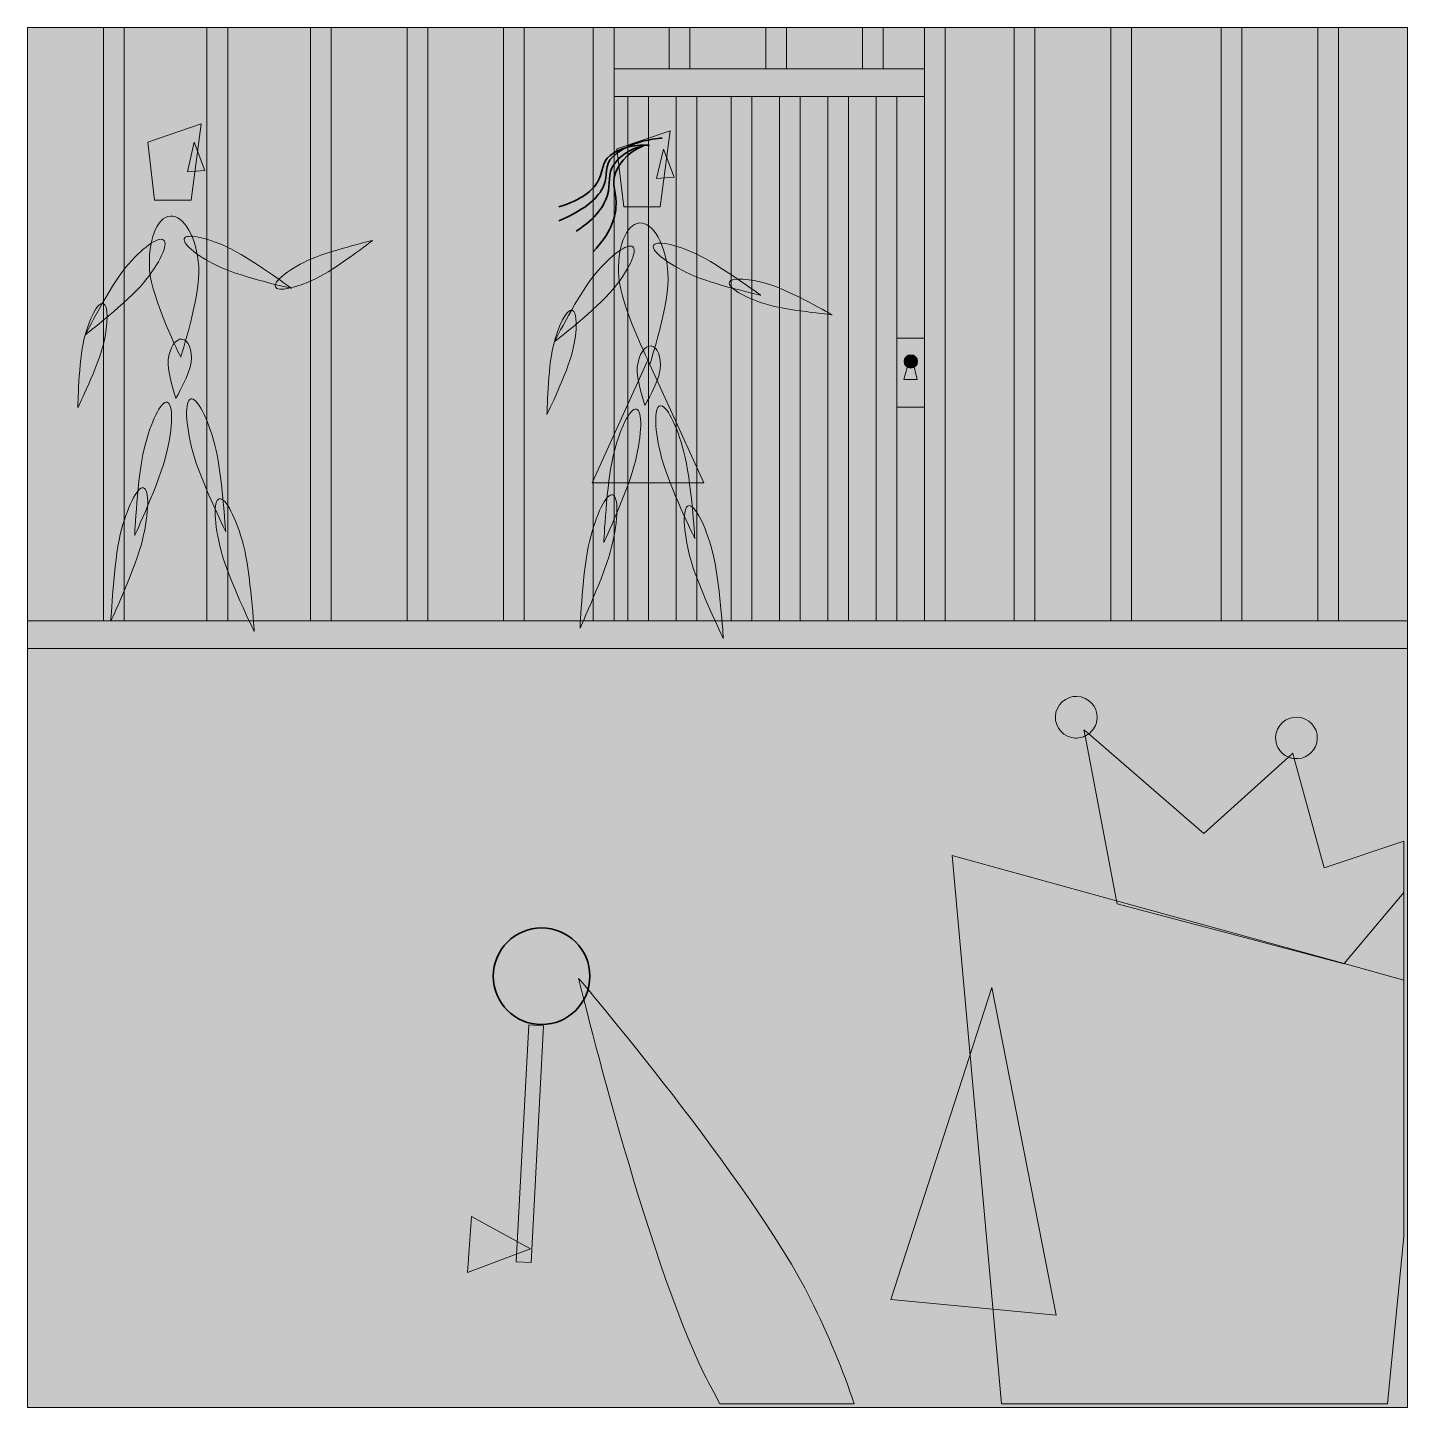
# Model space of a CAD drawing. Extents: x 0 to 200, y -200 to 0.
import ezdxf

# ---------------------------------------------------------------- set-up
doc = ezdxf.new("R2010")
doc.units = 0
doc.header["$MEASUREMENT"] = 0
doc.layers.add('Layer 1', color=7, linetype='Continuous', lineweight=0)

# ---------------------------------------------------------------- blocks, each defined once
blk = doc.blocks.new('Block_0')
at = {"layer": 'Layer 1'}
for points in [[(91.69, -26), (86.4, -26), (85.43, -17.59), (93.14, -14.96)], [(92.15, -17.6), (91.16, -21.89), (93.71, -21.69)], [(89.92, -48.19), (81.84, -66), (98, -66)]]:
    blk.add_lwpolyline(points, close=True, dxfattribs=at)
at = {"layer": 'Layer 1', "color": 7, "lineweight": 35, "true_color": 0xffffff}
for points in [[(92, -16), (91.43, -16.04), (87.32, -16.35), (84.86, -18.67), (83.38, -20.05), (84.31, -21.27), (83.43, -23.11), (82.81, -24.4), (81.27, -26.21), (77, -28)], [(90.16, -17.09), (89.73, -17.04), (86.64, -16.76), (84.42, -18.54), (83.09, -19.6), (83.57, -20.85), (82.6, -22.41), (81.91, -23.51), (80.47, -24.95), (77, -26)], [(90, -17), (89.6, -17.04), (86.73, -17.36), (85, -19.78), (83.97, -21.22), (84.62, -22.49), (84, -24.41), (83.56, -25.76), (82.49, -27.63), (79.5, -29.5)], [(89.49, -17.06), (89.11, -17.19), (86.37, -18.12), (85.22, -21.03), (84.53, -22.77), (85.45, -23.97), (85.27, -26.13), (85.15, -27.64), (84.52, -29.85), (82.01, -32.44)]]:
    blk.add_open_spline(points, degree=3, knots=[0, 0, 0, 0, 1, 1, 1, 2, 2, 2, 3, 3, 3, 3], dxfattribs=at)
at = {"layer": 'Layer 1'}
for points in [[(85.69, -36.16), (85.38, -31.97), (86.73, -28.47), (88.7, -28.32), (90.67, -28.18), (92.51, -31.45), (92.82, -35.64), (93.12, -39.82), (90.19, -48.77), (90.19, -48.77), (90.19, -48.77), (85.99, -40.34), (85.69, -36.16)], [(82.2, -35.79), (84.52, -32.98), (86.99, -31.19), (87.72, -31.79), (88.45, -32.39), (87.15, -35.15), (84.83, -37.96), (82.51, -40.77), (76.38, -45.52), (76.38, -45.52), (76.38, -45.52), (79.88, -38.6), (82.2, -35.79)], [(96.92, -32.81), (93.73, -31.34), (90.95, -30.81), (90.7, -31.62), (90.46, -32.43), (92.83, -34.28), (96.02, -35.75), (99.2, -37.22), (106.26, -38.8), (106.26, -38.8), (106.26, -38.8), (100.1, -34.27), (96.92, -32.81)], [(107.71, -37.29), (104.67, -36.33), (101.99, -36.16), (101.73, -36.91), (101.46, -37.65), (103.72, -39.04), (106.76, -40.01), (109.81, -40.97), (116.61, -41.62), (116.61, -41.62), (116.61, -41.62), (110.76, -38.26), (107.71, -37.29)], [(76.17, -46.23), (76.92, -43.14), (78.15, -40.79), (78.93, -40.98), (79.71, -41.17), (79.73, -43.82), (78.99, -46.91), (78.24, -50), (75.28, -56.07), (75.28, -56.07), (75.28, -56.07), (75.42, -49.31), (76.17, -46.23)], [(88.38, -49.16), (88.57, -47.4), (89.46, -46.05), (90.38, -46.15), (91.3, -46.25), (91.89, -47.75), (91.71, -49.51), (91.52, -51.26), (89.48, -54.74), (89.48, -54.74), (89.48, -54.74), (88.2, -50.91), (88.38, -49.16)], [(84.89, -62.07), (85.85, -58.11), (87.35, -55.08), (88.24, -55.3), (89.13, -55.52), (89.07, -58.9), (88.1, -62.85), (87.14, -66.81), (83.52, -74.64), (83.52, -74.64), (83.52, -74.64), (83.92, -66.02), (84.89, -62.07)], [(91.9, -62.37), (90.87, -58.43), (90.76, -55.05), (91.65, -54.81), (92.54, -54.58), (94.11, -57.58), (95.14, -61.52), (96.18, -65.46), (96.71, -74.06), (96.71, -74.06), (96.71, -74.06), (92.94, -66.31), (91.9, -62.37)], [(81.44, -74.48), (82.4, -70.53), (83.91, -67.5), (84.79, -67.71), (85.68, -67.93), (85.62, -71.31), (84.65, -75.27), (83.69, -79.22), (80.07, -87.05), (80.07, -87.05), (80.07, -87.05), (80.47, -78.44), (81.44, -74.48)], [(96.04, -76.85), (95.01, -72.92), (94.89, -69.53), (95.79, -69.3), (96.68, -69.06), (98.25, -72.07), (99.28, -76), (100.32, -79.94), (100.85, -88.55), (100.85, -88.55), (100.85, -88.55), (97.08, -80.79), (96.04, -76.85)]]:
    blk.add_open_spline(points, degree=3, knots=[0, 0, 0, 0, 1, 1, 1, 2, 2, 2, 3, 3, 3, 4, 4, 4, 4], dxfattribs=at)
blk = doc.blocks.new('Block_1')
at = {"layer": 'Layer 1'}
for points in [[(23.69, -25), (18.4, -25), (17.43, -16.59), (25.14, -13.96)], [(24.15, -16.6), (23.16, -20.89), (25.71, -20.69)]]:
    blk.add_lwpolyline(points, close=True, dxfattribs=at)
for points in [[(17.69, -35.16), (17.38, -30.97), (18.73, -27.47), (20.7, -27.32), (22.67, -27.18), (24.51, -30.45), (24.82, -34.64), (25.12, -38.82), (22.19, -47.77), (22.19, -47.77), (22.19, -47.77), (17.99, -39.34), (17.69, -35.16)], [(28.92, -31.81), (25.73, -30.34), (22.95, -29.81), (22.7, -30.62), (22.46, -31.43), (24.83, -33.28), (28.02, -34.75), (31.2, -36.22), (38.26, -37.8), (38.26, -37.8), (38.26, -37.8), (32.1, -33.27), (28.92, -31.81)], [(14.2, -34.79), (16.52, -31.98), (18.99, -30.19), (19.72, -30.79), (20.45, -31.39), (19.15, -34.15), (16.83, -36.96), (14.51, -39.77), (8.38, -44.52), (8.38, -44.52), (8.38, -44.52), (11.88, -37.6), (14.2, -34.79)], [(40.55, -33.78), (37.67, -35.15), (35.59, -36.85), (35.91, -37.58), (36.23, -38.31), (38.82, -37.78), (41.71, -36.41), (44.59, -35.03), (50, -30.86), (50, -30.86), (50, -30.86), (43.43, -32.4), (40.55, -33.78)], [(8.17, -45.23), (8.92, -42.14), (10.15, -39.79), (10.93, -39.98), (11.71, -40.17), (11.73, -42.82), (10.99, -45.91), (10.24, -49), (7.28, -55.07), (7.28, -55.07), (7.28, -55.07), (7.42, -48.31), (8.17, -45.23)], [(20.38, -48.16), (20.57, -46.4), (21.46, -45.05), (22.38, -45.15), (23.3, -45.25), (23.89, -46.75), (23.71, -48.51), (23.52, -50.26), (21.48, -53.74), (21.48, -53.74), (21.48, -53.74), (20.2, -49.91), (20.38, -48.16)], [(23.9, -61.37), (22.87, -57.43), (22.76, -54.05), (23.65, -53.81), (24.54, -53.58), (26.11, -56.58), (27.14, -60.52), (28.18, -64.46), (28.71, -73.06), (28.71, -73.06), (28.71, -73.06), (24.94, -65.31), (23.9, -61.37)], [(16.89, -61.07), (17.85, -57.11), (19.35, -54.08), (20.24, -54.3), (21.13, -54.52), (21.07, -57.9), (20.1, -61.85), (19.14, -65.81), (15.52, -73.64), (15.52, -73.64), (15.52, -73.64), (15.92, -65.02), (16.89, -61.07)], [(13.44, -73.48), (14.4, -69.53), (15.91, -66.5), (16.79, -66.71), (17.68, -66.93), (17.62, -70.31), (16.65, -74.27), (15.69, -78.22), (12.07, -86.05), (12.07, -86.05), (12.07, -86.05), (12.47, -77.44), (13.44, -73.48)], [(28.04, -75.85), (27.01, -71.92), (26.89, -68.53), (27.79, -68.3), (28.68, -68.06), (30.25, -71.07), (31.28, -75), (32.32, -78.94), (32.85, -87.55), (32.85, -87.55), (32.85, -87.55), (29.08, -79.79), (28.04, -75.85)]]:
    blk.add_open_spline(points, degree=3, knots=[0, 0, 0, 0, 1, 1, 1, 2, 2, 2, 3, 3, 3, 4, 4, 4, 4], dxfattribs=at)
blk = doc.blocks.new('Block_2')
at = {"layer": 'Layer 1', "true_color": 0x000000, "transparency": 33554687}
h = blk.add_hatch(color=18, dxfattribs=at)
h.dxf.hatch_style = 2
edge = h.paths.add_edge_path()
edge.add_arc((128.02, -48.39), 0.977, 0, 360)
h = blk.add_hatch(color=18, dxfattribs=at)
h.dxf.hatch_style = 2
h.paths.add_polyline_path([(128.95, -51), (127, -51), (127.72, -48.41), (128.33, -48.41)])
at = {"layer": 'Layer 1'}
blk.add_lwpolyline([(128.95, -51), (127, -51), (127.72, -48.41), (128.33, -48.41)], close=True, dxfattribs=at)
blk.add_circle((128.02, -48.39), 0.977, dxfattribs=at)

msp = doc.modelspace()

# ---------------------------------------------------------------- hatches: boundary and pattern name
at = {"layer": 'Layer 1', "true_color": 0x000000, "transparency": 33554687}
h = msp.add_hatch(color=18, dxfattribs=at)
h.dxf.hatch_style = 2
h.paths.add_polyline_path([(200, -200), (0, -200), (0, 0), (200, 0)])
at = {"layer": 'Layer 1', "true_color": 0x666666, "transparency": 33554687}
h = msp.add_hatch(color=251, dxfattribs=at)
h.dxf.hatch_style = 2
h.paths.add_polyline_path([(11, -86), (11, 0), (14, 0), (14, -86)])
h = msp.add_hatch(color=251, dxfattribs=at)
h.dxf.hatch_style = 2
h.paths.add_polyline_path([(26, -86), (26, 0), (29, 0), (29, -86)])
h = msp.add_hatch(color=251, dxfattribs=at)
h.dxf.hatch_style = 2
h.paths.add_polyline_path([(41, -86), (41, 0), (44, 0), (44, -86)])
h = msp.add_hatch(color=251, dxfattribs=at)
h.dxf.hatch_style = 2
h.paths.add_polyline_path([(55, -86), (55, 0), (58, 0), (58, -86)])
h = msp.add_hatch(color=251, dxfattribs=at)
h.dxf.hatch_style = 2
h.paths.add_polyline_path([(69, -86), (69, 0), (72, 0), (72, -86)])
h = msp.add_hatch(color=251, dxfattribs=at)
h.dxf.hatch_style = 2
h.paths.add_polyline_path([(82, -86), (82, 0), (85, 0), (85, -86)])
h = msp.add_hatch(color=251, dxfattribs=at)
h.dxf.hatch_style = 2
h.paths.add_polyline_path([(130, -86), (130, 0), (133, 0), (133, -86)])
h = msp.add_hatch(color=251, dxfattribs=at)
h.dxf.hatch_style = 2
h.paths.add_polyline_path([(143, -86), (143, 0), (146, 0), (146, -86)])
h = msp.add_hatch(color=251, dxfattribs=at)
h.dxf.hatch_style = 2
h.paths.add_polyline_path([(157, -86), (157, 0), (160, 0), (160, -86)])
h = msp.add_hatch(color=251, dxfattribs=at)
h.dxf.hatch_style = 2
h.paths.add_polyline_path([(173, -86), (173, 0), (176, 0), (176, -86)])
h = msp.add_hatch(color=251, dxfattribs=at)
h.dxf.hatch_style = 2
h.paths.add_polyline_path([(187, -86), (187, 0), (190, 0), (190, -86)])
h = msp.add_hatch(color=251, dxfattribs=at)
h.dxf.hatch_style = 2
h.paths.add_polyline_path([(93, -6), (93, 0), (96, 0), (96, -6)])
h = msp.add_hatch(color=251, dxfattribs=at)
h.dxf.hatch_style = 2
h.paths.add_polyline_path([(107, -6), (107, 0), (110, 0), (110, -6)])
h = msp.add_hatch(color=251, dxfattribs=at)
h.dxf.hatch_style = 2
h.paths.add_polyline_path([(121, -6), (121, 0), (124, 0), (124, -6)])
h = msp.add_hatch(color=251, dxfattribs=at)
h.dxf.hatch_style = 2
h.paths.add_polyline_path([(130, -10), (85, -10), (85, -6), (130, -6)])
h = msp.add_hatch(color=251, dxfattribs=at)
h.dxf.hatch_style = 2
h.paths.add_polyline_path([(87, -86), (87, -10), (90, -10), (90, -86)])
h = msp.add_hatch(color=251, dxfattribs=at)
h.dxf.hatch_style = 2
h.paths.add_polyline_path([(94, -86), (94, -10), (97, -10), (97, -86)])
h = msp.add_hatch(color=251, dxfattribs=at)
h.dxf.hatch_style = 2
h.paths.add_polyline_path([(102, -86), (102, -10), (105, -10), (105, -86)])
h = msp.add_hatch(color=251, dxfattribs=at)
h.dxf.hatch_style = 2
h.paths.add_polyline_path([(109, -86), (109, -10), (112, -10), (112, -86)])
h = msp.add_hatch(color=251, dxfattribs=at)
h.dxf.hatch_style = 2
h.paths.add_polyline_path([(116, -86), (116, -10), (119, -10), (119, -86)])
h = msp.add_hatch(color=251, dxfattribs=at)
h.dxf.hatch_style = 2
h.paths.add_polyline_path([(123, -86), (123, -10), (126, -10), (126, -86)])
h = msp.add_hatch(color=251, dxfattribs=at)
h.dxf.hatch_style = 2
h.paths.add_polyline_path([(126, -55), (126, -45), (130, -45), (130, -55)])
h = msp.add_hatch(color=251, dxfattribs=at)
h.dxf.hatch_style = 2
h.paths.add_polyline_path([(200, -90), (0, -90), (0, -86), (200, -86)])
at = {"layer": 'Layer 1', "true_color": 0xffff00, "transparency": 33554687}
h = msp.add_hatch(color=2, dxfattribs=at)
h.dxf.hatch_style = 2
h.paths.add_polyline_path([(74.8, -144.68), (73, -179), (70.84, -178.89), (72.64, -144.57)])
h = msp.add_hatch(color=2, dxfattribs=at)
h.dxf.hatch_style = 2
h.paths.add_polyline_path([(72.9, -177.01), (64.33, -172.32), (63.76, -180.46)])

# ---------------------------------------------------------------- linework, layer by layer
at = {"layer": 'Layer 1'}
for points in [[(200, -200), (0, -200), (0, 0), (200, 0)], [(11, -86), (11, 0), (14, 0), (14, -86)], [(26, -86), (26, 0), (29, 0), (29, -86)], [(41, -86), (41, 0), (44, 0), (44, -86)], [(55, -86), (55, 0), (58, 0), (58, -86)], [(69, -86), (69, 0), (72, 0), (72, -86)], [(82, -86), (82, 0), (85, 0), (85, -86)], [(130, -86), (130, 0), (133, 0), (133, -86)], [(143, -86), (143, 0), (146, 0), (146, -86)], [(157, -86), (157, 0), (160, 0), (160, -86)], [(173, -86), (173, 0), (176, 0), (176, -86)], [(187, -86), (187, 0), (190, 0), (190, -86)], [(93, -6), (93, 0), (96, 0), (96, -6)], [(107, -6), (107, 0), (110, 0), (110, -6)], [(121, -6), (121, 0), (124, 0), (124, -6)], [(130, -10), (85, -10), (85, -6), (130, -6)], [(87, -86), (87, -10), (90, -10), (90, -86)], [(94, -86), (94, -10), (97, -10), (97, -86)], [(102, -86), (102, -10), (105, -10), (105, -86)], [(109, -86), (109, -10), (112, -10), (112, -86)], [(116, -86), (116, -10), (119, -10), (119, -86)], [(123, -86), (123, -10), (126, -10), (126, -86)], [(126, -55), (126, -45), (130, -45), (130, -55)], [(200, -90), (0, -90), (0, -86), (200, -86)], [(199.5, -175.21), (199.5, -138.07), (190.84, -135.68), (190.82, -135.7), (157.94, -127.03), (157.85, -126.58), (134, -120), (141.17, -199.5), (197.13, -199.5)], [(199.5, -138.07), (199.5, -125.38), (190.84, -135.68)], [(190.82, -135.7), (190.84, -135.68), (157.85, -126.58), (157.94, -127.03)], [(139.77, -139.13), (149.07, -186.62), (125.11, -184.34)], [(74.8, -144.68), (73, -179), (70.84, -178.89), (72.64, -144.57)], [(72.9, -177.01), (64.33, -172.32), (63.76, -180.46)]]:
    msp.add_lwpolyline(points, close=True, dxfattribs=at)
at = {"layer": 'Layer 1', "color": 2, "lineweight": 35, "true_color": 0xffff00}
msp.add_circle((74.5, -137.5), 7, dxfattribs=at)
at = {"layer": 'Layer 1'}
for points, knots in [([(153.8, -102.37), (154.35, -101.97), (154.77, -101.38), (154.94, -100.67), (155.33, -99.04), (154.33, -97.41), (152.71, -97.02), (151.09, -96.63), (149.45, -97.63), (149.06, -99.25), (148.67, -100.88), (149.67, -102.51), (151.3, -102.9), (152, -103.07), (152.69, -102.97), (153.29, -102.68), (153.29, -102.68), (153.12, -101.78), (153.12, -101.78), (153.12, -101.78), (153.8, -102.37), (153.8, -102.37)], [0, 0, 0, 0, 1, 1, 1, 2, 2, 2, 3, 3, 3, 4, 4, 4, 5, 5, 5, 6, 6, 6, 7, 7, 7, 7]), ([(183.6, -105.95), (185.09, -106.11), (186.5, -105.16), (186.86, -103.67), (187.25, -102.05), (186.25, -100.41), (184.62, -100.02), (183, -99.63), (181.37, -100.63), (180.98, -102.26), (180.63, -103.72), (181.41, -105.18), (182.75, -105.74), (182.75, -105.74), (183.39, -105.17), (183.39, -105.17), (183.39, -105.17), (183.6, -105.95), (183.6, -105.95)], [0, 0, 0, 0, 1, 1, 1, 2, 2, 2, 3, 3, 3, 4, 4, 4, 5, 5, 5, 6, 6, 6, 6]), ([(153.12, -101.78), (153.12, -101.78), (153.29, -102.68), (153.29, -102.68), (153.47, -102.59), (153.64, -102.49), (153.8, -102.37), (153.8, -102.37), (153.12, -101.78), (153.12, -101.78)], [0, 0, 0, 0, 1, 1, 1, 2, 2, 2, 3, 3, 3, 3]), ([(199.5, -125.38), (199.5, -125.38), (199.5, -117.93), (199.5, -117.93), (199.5, -117.93), (187.94, -121.8), (187.94, -121.8), (187.94, -121.8), (183.6, -105.95), (183.6, -105.95), (183.47, -105.94), (183.34, -105.93), (183.21, -105.9), (183.05, -105.86), (182.9, -105.8), (182.75, -105.74), (182.75, -105.74), (170.49, -116.83), (170.49, -116.83), (170.49, -116.83), (153.8, -102.37), (153.8, -102.37), (153.64, -102.49), (153.47, -102.59), (153.29, -102.68), (153.29, -102.68), (157.85, -126.58), (157.85, -126.58), (157.85, -126.58), (190.84, -135.68), (190.84, -135.68), (190.84, -135.68), (199.5, -125.38), (199.5, -125.38)], [0, 0, 0, 0, 1, 1, 1, 2, 2, 2, 3, 3, 3, 4, 4, 4, 5, 5, 5, 6, 6, 6, 7, 7, 7, 8, 8, 8, 9, 9, 9, 10, 10, 10, 11, 11, 11, 11]), ([(183.6, -105.95), (183.6, -105.95), (183.39, -105.17), (183.39, -105.17), (183.39, -105.17), (182.75, -105.74), (182.75, -105.74), (182.9, -105.8), (183.05, -105.86), (183.21, -105.9), (183.34, -105.93), (183.47, -105.94), (183.6, -105.95)], [0, 0, 0, 0, 1, 1, 1, 2, 2, 2, 3, 3, 3, 4, 4, 4, 4]), ([(113.48, -184.3), (105.06, -167.42), (79.85, -137.77), (79.85, -137.77), (79.85, -137.77), (89.67, -178.29), (98.09, -195.17), (98.83, -196.66), (99.59, -198.1), (100.36, -199.5), (100.36, -199.5), (119.82, -199.5), (119.82, -199.5), (118.25, -194.76), (116.11, -189.56), (113.48, -184.3)], [0, 0, 0, 0, 1, 1, 1, 2, 2, 2, 3, 3, 3, 4, 4, 4, 5, 5, 5, 5])]:
    msp.add_open_spline(points, degree=3, knots=knots, dxfattribs=at)

# ---------------------------------------------------------------- block references
for name in ['Block_1', 'Block_0', 'Block_2']:
    msp.add_blockref(name, (0, 0), dxfattribs=at)

doc.saveas('drawing.dxf')
